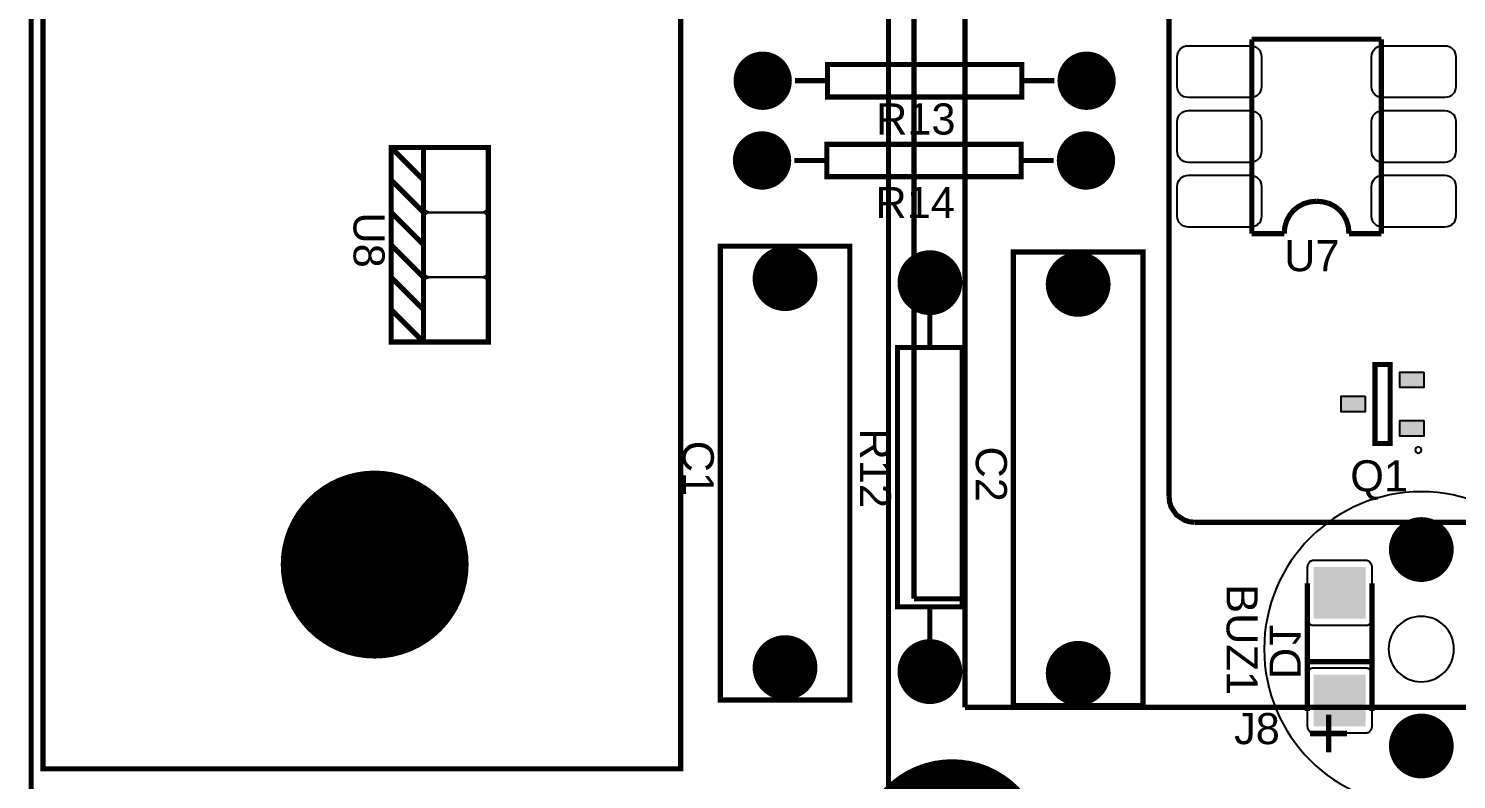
# Model space of a CAD drawing. Header units: inches. Extents: x 15 to 148, y 10 to 111.
# Drawn here: x 131.801 to 136.761, y 98.141 to 100.747 of the extents above; entities that cross this region are included whole.
import ezdxf

# ---------------------------------------------------------------- set-up
doc = ezdxf.new("R2010")
doc.units = ezdxf.units.IN
doc.header["$MEASUREMENT"] = 0
doc.layers.add('BLK_12AWG', color=7, linetype='Continuous')

# ---------------------------------------------------------------- blocks, each defined once
blk = doc.blocks.new('RPAD')
blk.add_trace([(-0.5, -0.5), (-0.5, 0.5), (0.5, -0.5), (0.5, 0.5)])
blk = doc.blocks.new('EPAD')
at = {"const_width": 0.5}
blk.add_lwpolyline([(-0.25, 0, 1), (0.25, 0, 1)], format="xyb", close=True, dxfattribs=at)
blk = doc.blocks.new('CIELEC-CFLH-V0016')
for points, const_width in [([(118.2263, 100.8837), (123.5652, 100.8837), (123.5652, 104.36), (118.2263, 104.36), (118.2263, 100.8837)], 0.008), ([(118.2263, 100.8837), (123.5652, 100.8837), (123.5652, 104.36), (118.2263, 104.36), (118.2263, 100.8837)], 0.008), ([(118.2263, 100.8837), (123.5652, 100.8837), (123.5652, 104.36), (118.2263, 104.36), (118.2263, 100.8837)], 0.008), ([(122.2417, 100.9809), (122.2417, 103.7368)], 0.008), ([(122.2417, 100.9809), (122.2417, 103.7368)], 0.008), ([(122.2417, 100.9809), (122.2417, 103.7368)], 0.008), ([(122.1236, 103.412), (122.1236, 101.3057)], 0.008), ([(122.1236, 103.412), (122.1236, 101.3057)], 0.008), ([(122.1236, 103.412), (122.1236, 101.3057)], 0.008), ([(122.2023, 101.473), (122.2023, 103.2447)], 0.008), ([(122.2023, 101.473), (122.2023, 103.2447)], 0.008), ([(122.2023, 101.473), (122.2023, 103.2447)], 0.008), ([(119.0134, 103.0872), (119.0134, 101.6305), (119.0141, 101.6225), (119.0164, 101.615), (119.0247, 101.6025), (119.0372, 101.5942), (119.0447, 101.5919), (119.0527, 101.5911), (121.7693, 101.5911)], 0.008), ([(119.0134, 103.0872), (119.0134, 101.6305), (119.0141, 101.6225), (119.0164, 101.615), (119.0247, 101.6025), (119.0372, 101.5942), (119.0447, 101.5919), (119.0527, 101.5911), (121.7693, 101.5911)], 0.008), ([(119.0134, 103.0872), (119.0134, 101.6305), (119.0141, 101.6225), (119.0164, 101.615), (119.0247, 101.6025), (119.0372, 101.5942), (119.0447, 101.5919), (119.0527, 101.5911), (121.7693, 101.5911)], 0.008), ([(121.8086, 101.6305), (121.8086, 103.0872)], 0.008), ([(121.8086, 101.6305), (121.8086, 103.0872)], 0.008), ([(121.8086, 101.6305), (121.8086, 103.0872)], 0.008), ([(122.5625, 101.2108), (123.5468, 101.2108), (123.5468, 102.825), (122.5625, 102.825), (122.5625, 101.2108)], 0.008), ([(122.5625, 101.2108), (123.5468, 101.2108), (123.5468, 102.825), (122.5625, 102.825), (122.5625, 101.2108)], 0.008), ([(122.5625, 101.2108), (123.5468, 101.2108), (123.5468, 102.825), (122.5625, 102.825), (122.5625, 101.2108)], 0.008), ([(121.4809, 102.3363), (121.6809, 102.3363)], 0.008), ([(121.4809, 102.0363), (121.4809, 102.3363)], 0.008), ([(121.4809, 102.3363), (121.6809, 102.3363)], 0.008), ([(121.4809, 102.0363), (121.4809, 102.3363)], 0.008), ([(121.4809, 102.3363), (121.6809, 102.3363)], 0.008), ([(121.4809, 102.0363), (121.4809, 102.3363)], 0.008), ([(121.6809, 102.0363), (121.6809, 102.3363)], 0.008), ([(121.6809, 102.0363), (121.6809, 102.3363)], 0.008), ([(121.6809, 102.0363), (121.6809, 102.3363)], 0.008), ([(122.0359, 102.2472), (122.3359, 102.2472), (122.3359, 102.2972), (122.0359, 102.2972), (122.0359, 102.2472)], 0.008), ([(122.0359, 102.2472), (122.3359, 102.2472), (122.3359, 102.2972), (122.0359, 102.2972), (122.0359, 102.2472)], 0.008), ([(122.0359, 102.2472), (122.3359, 102.2472), (122.3359, 102.2972), (122.0359, 102.2972), (122.0359, 102.2472)], 0.008), ([(121.9859, 102.2722), (122.0359, 102.2722)], 0.008), ([(121.9859, 102.2722), (122.0359, 102.2722)], 0.008), ([(121.9859, 102.2722), (122.0359, 102.2722)], 0.008), ([(122.3359, 102.2722), (122.3859, 102.2722)], 0.008), ([(122.3359, 102.2722), (122.3859, 102.2722)], 0.008), ([(122.3359, 102.2722), (122.3859, 102.2722)], 0.008), ([(122.0369, 102.1242), (122.3369, 102.1242), (122.3369, 102.1742), (122.0369, 102.1742), (122.0369, 102.1242)], 0.008), ([(122.0369, 102.1242), (122.3369, 102.1242), (122.3369, 102.1742), (122.0369, 102.1742), (122.0369, 102.1242)], 0.008), ([(122.0369, 102.1242), (122.3369, 102.1242), (122.3369, 102.1742), (122.0369, 102.1742), (122.0369, 102.1242)], 0.008), ([(122.8595, 101.8691), (122.9595, 101.8691), (122.9595, 102.1691), (122.8595, 102.1691), (122.8595, 101.8691)], 0.008), ([(122.8595, 101.8691), (122.9595, 101.8691), (122.9595, 102.1691), (122.8595, 102.1691), (122.8595, 101.8691)], 0.008), ([(122.8595, 101.8691), (122.9595, 101.8691), (122.9595, 102.1691), (122.8595, 102.1691), (122.8595, 101.8691)], 0.008), ([(122.9595, 101.8691), (123.0095, 101.8691), (123.0095, 102.1691), (122.9595, 102.1691)], 0.008), ([(122.9595, 102.1191), (123.0095, 102.1691)], 0.008), ([(122.9595, 101.8691), (123.0095, 101.8691), (123.0095, 102.1691), (122.9595, 102.1691)], 0.008), ([(122.9595, 102.1191), (123.0095, 102.1691)], 0.008), ([(122.9595, 101.8691), (123.0095, 101.8691), (123.0095, 102.1691), (122.9595, 102.1691)], 0.008), ([(122.9595, 102.1191), (123.0095, 102.1691)], 0.008), ([(122.0369, 102.1492), (121.9869, 102.1492)], 0.008), ([(122.0369, 102.1492), (121.9869, 102.1492)], 0.008), ([(122.0369, 102.1492), (121.9869, 102.1492)], 0.008), ([(122.3869, 102.1492), (122.3369, 102.1492)], 0.008), ([(122.3869, 102.1492), (122.3369, 102.1492)], 0.008), ([(122.3869, 102.1492), (122.3369, 102.1492)], 0.008), ([(122.9595, 102.0691), (123.0095, 102.1191)], 0.008), ([(122.9595, 102.0691), (123.0095, 102.1191)], 0.008), ([(122.9595, 102.0691), (123.0095, 102.1191)], 0.008), ([(121.5809, 102.0863), (121.5704, 102.0853), (121.5608, 102.0826), (121.5523, 102.0781), (121.545, 102.0722), (121.539, 102.0649), (121.5346, 102.0563), (121.5318, 102.0468), (121.5309, 102.0363)], 0.008), ([(121.5809, 102.0863), (121.5704, 102.0853), (121.5608, 102.0826), (121.5523, 102.0781), (121.545, 102.0722), (121.539, 102.0649), (121.5346, 102.0563), (121.5318, 102.0468), (121.5309, 102.0363)], 0.008), ([(121.5809, 102.0863), (121.5704, 102.0853), (121.5608, 102.0826), (121.5523, 102.0781), (121.545, 102.0722), (121.539, 102.0649), (121.5346, 102.0563), (121.5318, 102.0468), (121.5309, 102.0363)], 0.008), ([(121.5809, 102.0863), (121.591, 102.0853), (121.6005, 102.0826), (121.609, 102.0781), (121.6164, 102.0722), (121.6224, 102.0649), (121.627, 102.0563), (121.6299, 102.0468), (121.6309, 102.0363)], 0.008), ([(121.5809, 102.0863), (121.591, 102.0853), (121.6005, 102.0826), (121.609, 102.0781), (121.6164, 102.0722), (121.6224, 102.0649), (121.627, 102.0563), (121.6299, 102.0468), (121.6309, 102.0363)], 0.008), ([(121.5809, 102.0863), (121.591, 102.0853), (121.6005, 102.0826), (121.609, 102.0781), (121.6164, 102.0722), (121.6224, 102.0649), (121.627, 102.0563), (121.6299, 102.0468), (121.6309, 102.0363)], 0.008), ([(122.9595, 102.0191), (123.0095, 102.0691)], 0.008), ([(122.9595, 102.0191), (123.0095, 102.0691)], 0.008), ([(122.9595, 102.0191), (123.0095, 102.0691)], 0.008), ([(121.4809, 102.0363), (121.5309, 102.0363)], 0.008), ([(121.4809, 102.0363), (121.5309, 102.0363)], 0.008), ([(121.4809, 102.0363), (121.5309, 102.0363)], 0.008), ([(121.6309, 102.0363), (121.6809, 102.0363)], 0.008), ([(121.6309, 102.0363), (121.6809, 102.0363)], 0.008), ([(121.6309, 102.0363), (121.6809, 102.0363)], 0.008), ([(122.3014, 101.3169), (122.5014, 101.3169), (122.5014, 102.0169), (122.3014, 102.0169), (122.3014, 101.3169)], 0.008), ([(122.3014, 101.3169), (122.5014, 101.3169), (122.5014, 102.0169), (122.3014, 102.0169), (122.3014, 101.3169)], 0.008), ([(122.3014, 101.3169), (122.5014, 101.3169), (122.5014, 102.0169), (122.3014, 102.0169), (122.3014, 101.3169)], 0.008), ([(122.9595, 101.9691), (123.0095, 102.0191)], 0.008), ([(122.9595, 101.9691), (123.0095, 102.0191)], 0.008), ([(122.9595, 101.9691), (123.0095, 102.0191)], 0.008), ([(121.8489, 101.308), (122.0489, 101.308), (122.0489, 102.008), (121.8489, 102.008), (121.8489, 101.308)], 0.008), ([(121.8489, 101.308), (122.0489, 101.308), (122.0489, 102.008), (121.8489, 102.008), (121.8489, 101.308)], 0.008), ([(121.8489, 101.308), (122.0489, 101.308), (122.0489, 102.008), (121.8489, 102.008), (121.8489, 101.308)], 0.008), ([(122.9595, 101.9191), (123.0095, 101.9691)], 0.008), ([(122.9595, 101.9191), (123.0095, 101.9691)], 0.008), ([(122.9595, 101.9191), (123.0095, 101.9691)], 0.008), ([(122.1778, 101.8607), (122.1778, 101.9107)], 0.008), ([(122.1778, 101.8607), (122.1778, 101.9107)], 0.008), ([(122.1778, 101.8607), (122.1778, 101.9107)], 0.008), ([(122.9595, 101.8691), (123.0095, 101.9191)], 0.008), ([(122.9595, 101.8691), (123.0095, 101.9191)], 0.008), ([(122.9595, 101.8691), (123.0095, 101.9191)], 0.008), ([(122.1278, 101.4607), (122.2278, 101.4607), (122.2278, 101.8607), (122.1278, 101.8607), (122.1278, 101.4607)], 0.008), ([(122.1278, 101.4607), (122.2278, 101.4607), (122.2278, 101.8607), (122.1278, 101.8607), (122.1278, 101.4607)], 0.008), ([(122.1278, 101.4607), (122.2278, 101.4607), (122.2278, 101.8607), (122.1278, 101.8607), (122.1278, 101.4607)], 0.008), ([(121.4671, 101.8344), (121.4907, 101.8344), (121.4907, 101.7124), (121.4671, 101.7124), (121.4671, 101.8344)], 0.00787), ([(121.4671, 101.8344), (121.4907, 101.8344), (121.4907, 101.7124), (121.4671, 101.7124), (121.4671, 101.8344)], 0.00787), ([(121.4671, 101.8344), (121.4907, 101.8344), (121.4907, 101.7124), (121.4671, 101.7124), (121.4671, 101.8344)], 0.00787), ([(121.8086, 101.6305), (121.8078, 101.6225), (121.8056, 101.615), (121.7973, 101.6025), (121.7848, 101.5942), (121.7773, 101.5919), (121.7693, 101.5911)], 0.008), ([(121.8086, 101.6305), (121.8078, 101.6225), (121.8056, 101.615), (121.7973, 101.6025), (121.7848, 101.5942), (121.7773, 101.5919), (121.7693, 101.5911)], 0.008), ([(121.8086, 101.6305), (121.8078, 101.6225), (121.8056, 101.615), (121.7973, 101.6025), (121.7848, 101.5942), (121.7773, 101.5919), (121.7693, 101.5911)], 0.008), ([(121.4952, 101.3001), (121.4952, 101.4971)], 0.008), ([(121.4952, 101.3001), (121.4952, 101.4971)], 0.008), ([(121.4952, 101.3001), (121.4952, 101.4971)], 0.008), ([(121.5952, 101.4971), (121.5952, 101.3001)], 0.008), ([(121.5952, 101.4971), (121.5952, 101.3001)], 0.008), ([(121.5952, 101.4971), (121.5952, 101.3001)], 0.008), ([(122.1236, 101.473), (122.2023, 101.473)], 0.008), ([(122.1236, 101.473), (122.2023, 101.473)], 0.008), ([(122.1236, 101.473), (122.2023, 101.473)], 0.008), ([(122.1778, 101.4107), (122.1778, 101.4607)], 0.008), ([(122.1778, 101.4107), (122.1778, 101.4607)], 0.008), ([(122.1778, 101.4107), (122.1778, 101.4607)], 0.008), ([(121.5952, 101.3761), (121.4952, 101.3761)], 0.008), ([(121.5952, 101.3761), (121.4952, 101.3761)], 0.008), ([(121.5952, 101.3761), (121.4952, 101.3761)], 0.008), ([(118.6984, 101.3057), (122.1236, 101.3057)], 0.008), ([(118.6984, 101.3057), (122.1236, 101.3057)], 0.008), ([(118.6984, 101.3057), (122.1236, 101.3057)], 0.008)]:
    blk.add_lwpolyline(points, dxfattribs=dict(const_width=const_width))
for points in [[(121.4959, 102.2633), (121.4959, 102.3093), (121.4955, 102.3128), (121.4945, 102.316), (121.493, 102.3189), (121.4909, 102.3214), (121.4884, 102.3234), (121.4856, 102.325), (121.4823, 102.326), (121.4789, 102.3263), (121.3829, 102.3263), (121.3794, 102.326), (121.3762, 102.325), (121.3733, 102.3234), (121.3708, 102.3214), (121.3687, 102.3189), (121.3672, 102.316), (121.3662, 102.3128), (121.3659, 102.3093), (121.3659, 102.2633), (121.3662, 102.2598), (121.3672, 102.2566), (121.3687, 102.2537), (121.3708, 102.2512), (121.3733, 102.2491), (121.3762, 102.2476), (121.3794, 102.2466), (121.3829, 102.2463), (121.4789, 102.2463), (121.4823, 102.2466), (121.4856, 102.2476), (121.4884, 102.2491), (121.4909, 102.2512), (121.493, 102.2537), (121.4945, 102.2566), (121.4955, 102.2598), (121.4959, 102.2633)], [(121.7959, 102.2633), (121.7959, 102.3093), (121.7955, 102.3128), (121.7945, 102.316), (121.793, 102.3189), (121.7909, 102.3214), (121.7884, 102.3234), (121.7856, 102.325), (121.7823, 102.326), (121.7789, 102.3263), (121.6829, 102.3263), (121.6794, 102.326), (121.6762, 102.325), (121.6733, 102.3234), (121.6708, 102.3214), (121.6687, 102.3189), (121.6672, 102.316), (121.6662, 102.3128), (121.6659, 102.3093), (121.6659, 102.2633), (121.6662, 102.2598), (121.6672, 102.2566), (121.6687, 102.2537), (121.6708, 102.2512), (121.6733, 102.2491), (121.6762, 102.2476), (121.6794, 102.2466), (121.6829, 102.2463), (121.7789, 102.2463), (121.7823, 102.2466), (121.7856, 102.2476), (121.7884, 102.2491), (121.7909, 102.2512), (121.793, 102.2537), (121.7945, 102.2566), (121.7955, 102.2598), (121.7959, 102.2633)], [(121.4959, 102.1633), (121.4959, 102.2093), (121.4955, 102.2128), (121.4945, 102.216), (121.493, 102.2189), (121.4909, 102.2214), (121.4884, 102.2234), (121.4856, 102.225), (121.4823, 102.226), (121.4789, 102.2263), (121.3829, 102.2263), (121.3794, 102.226), (121.3762, 102.225), (121.3733, 102.2234), (121.3708, 102.2214), (121.3687, 102.2189), (121.3672, 102.216), (121.3662, 102.2128), (121.3659, 102.2093), (121.3659, 102.1633), (121.3662, 102.1598), (121.3672, 102.1566), (121.3687, 102.1537), (121.3708, 102.1512), (121.3733, 102.1491), (121.3762, 102.1476), (121.3794, 102.1466), (121.3829, 102.1463), (121.4789, 102.1463), (121.4823, 102.1466), (121.4856, 102.1476), (121.4884, 102.1491), (121.4909, 102.1512), (121.493, 102.1537), (121.4945, 102.1566), (121.4955, 102.1598), (121.4959, 102.1633)], [(121.7959, 102.1633), (121.7959, 102.2093), (121.7955, 102.2128), (121.7945, 102.216), (121.793, 102.2189), (121.7909, 102.2214), (121.7884, 102.2234), (121.7856, 102.225), (121.7823, 102.226), (121.7789, 102.2263), (121.6829, 102.2263), (121.6794, 102.226), (121.6762, 102.225), (121.6733, 102.2234), (121.6708, 102.2214), (121.6687, 102.2189), (121.6672, 102.216), (121.6662, 102.2128), (121.6659, 102.2093), (121.6659, 102.1633), (121.6662, 102.1598), (121.6672, 102.1566), (121.6687, 102.1537), (121.6708, 102.1512), (121.6733, 102.1491), (121.6762, 102.1476), (121.6794, 102.1466), (121.6829, 102.1463), (121.7789, 102.1463), (121.7823, 102.1466), (121.7856, 102.1476), (121.7884, 102.1491), (121.7909, 102.1512), (121.793, 102.1537), (121.7945, 102.1566), (121.7955, 102.1598), (121.7959, 102.1633)], [(122.9595, 102.0791), (122.9595, 102.1591), (122.9594, 102.1601), (122.9593, 102.1611), (122.959, 102.1621), (122.9587, 102.163), (122.9583, 102.1639), (122.9578, 102.1647), (122.9572, 102.1655), (122.9566, 102.1662), (122.9559, 102.1668), (122.9551, 102.1674), (122.9543, 102.1679), (122.9534, 102.1683), (122.9525, 102.1687), (122.9515, 102.1689), (122.9505, 102.169), (122.9495, 102.1691), (122.8695, 102.1691), (122.8684, 102.169), (122.8674, 102.1689), (122.8665, 102.1687), (122.8655, 102.1683), (122.8647, 102.1679), (122.8638, 102.1674), (122.8631, 102.1668), (122.8624, 102.1662), (122.8617, 102.1655), (122.8611, 102.1647), (122.8607, 102.1639), (122.8602, 102.163), (122.8599, 102.1621), (122.8597, 102.1611), (122.8595, 102.1601), (122.8595, 102.1591), (122.8595, 102.0791), (122.8595, 102.0781), (122.8597, 102.077), (122.8599, 102.0761), (122.8602, 102.0752), (122.8607, 102.0743), (122.8611, 102.0735), (122.8617, 102.0727), (122.8624, 102.072), (122.8631, 102.0713), (122.8638, 102.0708), (122.8647, 102.0703), (122.8655, 102.0699), (122.8665, 102.0695), (122.8674, 102.0693), (122.8684, 102.0691), (122.8695, 102.0691), (122.9495, 102.0691), (122.9505, 102.0691), (122.9515, 102.0693), (122.9525, 102.0695), (122.9534, 102.0699), (122.9543, 102.0703), (122.9551, 102.0708), (122.9559, 102.0713), (122.9566, 102.072), (122.9572, 102.0727), (122.9578, 102.0735), (122.9583, 102.0743), (122.9587, 102.0752), (122.959, 102.0761), (122.9593, 102.077), (122.9594, 102.0781), (122.9595, 102.0791)], [(121.4959, 102.0633), (121.4959, 102.1093), (121.4955, 102.1128), (121.4945, 102.116), (121.493, 102.1189), (121.4909, 102.1214), (121.4884, 102.1234), (121.4856, 102.125), (121.4823, 102.126), (121.4789, 102.1263), (121.3829, 102.1263), (121.3794, 102.126), (121.3762, 102.125), (121.3733, 102.1234), (121.3708, 102.1214), (121.3687, 102.1189), (121.3672, 102.116), (121.3662, 102.1128), (121.3659, 102.1093), (121.3659, 102.0633), (121.3662, 102.0598), (121.3672, 102.0566), (121.3687, 102.0537), (121.3708, 102.0512), (121.3733, 102.0491), (121.3762, 102.0476), (121.3794, 102.0466), (121.3829, 102.0463), (121.4789, 102.0463), (121.4823, 102.0466), (121.4856, 102.0476), (121.4884, 102.0491), (121.4909, 102.0512), (121.493, 102.0537), (121.4945, 102.0566), (121.4955, 102.0598), (121.4959, 102.0633)], [(121.7959, 102.0633), (121.7959, 102.1093), (121.7955, 102.1128), (121.7945, 102.116), (121.793, 102.1189), (121.7909, 102.1214), (121.7884, 102.1234), (121.7856, 102.125), (121.7823, 102.126), (121.7789, 102.1263), (121.6829, 102.1263), (121.6794, 102.126), (121.6762, 102.125), (121.6733, 102.1234), (121.6708, 102.1214), (121.6687, 102.1189), (121.6672, 102.116), (121.6662, 102.1128), (121.6659, 102.1093), (121.6659, 102.0633), (121.6662, 102.0598), (121.6672, 102.0566), (121.6687, 102.0537), (121.6708, 102.0512), (121.6733, 102.0491), (121.6762, 102.0476), (121.6794, 102.0466), (121.6829, 102.0463), (121.7789, 102.0463), (121.7823, 102.0466), (121.7856, 102.0476), (121.7884, 102.0491), (121.7909, 102.0512), (121.793, 102.0537), (121.7945, 102.0566), (121.7955, 102.0598), (121.7959, 102.0633)], [(122.9595, 101.9791), (122.9595, 102.0591), (122.9594, 102.0601), (122.9593, 102.0611), (122.959, 102.0621), (122.9587, 102.063), (122.9583, 102.0639), (122.9578, 102.0647), (122.9572, 102.0655), (122.9566, 102.0662), (122.9559, 102.0668), (122.9551, 102.0674), (122.9543, 102.0679), (122.9534, 102.0683), (122.9525, 102.0687), (122.9515, 102.0689), (122.9505, 102.069), (122.9495, 102.0691), (122.8695, 102.0691), (122.8684, 102.069), (122.8674, 102.0689), (122.8665, 102.0687), (122.8655, 102.0683), (122.8647, 102.0679), (122.8638, 102.0674), (122.8631, 102.0668), (122.8624, 102.0662), (122.8617, 102.0655), (122.8611, 102.0647), (122.8607, 102.0639), (122.8602, 102.063), (122.8599, 102.0621), (122.8597, 102.0611), (122.8595, 102.0601), (122.8595, 102.0591), (122.8595, 101.9791), (122.8595, 101.9781), (122.8597, 101.977), (122.8599, 101.9761), (122.8602, 101.9752), (122.8607, 101.9743), (122.8611, 101.9735), (122.8617, 101.9727), (122.8624, 101.972), (122.8631, 101.9713), (122.8638, 101.9708), (122.8647, 101.9703), (122.8655, 101.9699), (122.8665, 101.9695), (122.8674, 101.9693), (122.8684, 101.9691), (122.8695, 101.9691), (122.9495, 101.9691), (122.9505, 101.9691), (122.9515, 101.9693), (122.9525, 101.9695), (122.9534, 101.9699), (122.9543, 101.9703), (122.9551, 101.9708), (122.9559, 101.9713), (122.9566, 101.972), (122.9572, 101.9727), (122.9578, 101.9735), (122.9583, 101.9743), (122.9587, 101.9752), (122.959, 101.9761), (122.9593, 101.977), (122.9594, 101.9781), (122.9595, 101.9791)], [(122.9595, 101.8791), (122.9595, 101.9591), (122.9594, 101.9601), (122.9593, 101.9611), (122.959, 101.9621), (122.9587, 101.963), (122.9583, 101.9639), (122.9578, 101.9647), (122.9572, 101.9655), (122.9566, 101.9662), (122.9559, 101.9668), (122.9551, 101.9674), (122.9543, 101.9679), (122.9534, 101.9683), (122.9525, 101.9687), (122.9515, 101.9689), (122.9505, 101.969), (122.9495, 101.9691), (122.8695, 101.9691), (122.8684, 101.969), (122.8674, 101.9689), (122.8665, 101.9687), (122.8655, 101.9683), (122.8647, 101.9679), (122.8638, 101.9674), (122.8631, 101.9668), (122.8624, 101.9662), (122.8617, 101.9655), (122.8611, 101.9647), (122.8607, 101.9639), (122.8602, 101.963), (122.8599, 101.9621), (122.8597, 101.9611), (122.8595, 101.9601), (122.8595, 101.9591), (122.8595, 101.8791), (122.8595, 101.8781), (122.8597, 101.877), (122.8599, 101.8761), (122.8602, 101.8752), (122.8607, 101.8743), (122.8611, 101.8735), (122.8617, 101.8727), (122.8624, 101.872), (122.8631, 101.8713), (122.8638, 101.8708), (122.8647, 101.8703), (122.8655, 101.8699), (122.8665, 101.8695), (122.8674, 101.8693), (122.8684, 101.8691), (122.8695, 101.8691), (122.9495, 101.8691), (122.9505, 101.8691), (122.9515, 101.8693), (122.9525, 101.8695), (122.9534, 101.8699), (122.9543, 101.8703), (122.9551, 101.8708), (122.9559, 101.8713), (122.9566, 101.872), (122.9572, 101.8727), (122.9578, 101.8735), (122.9583, 101.8743), (122.9587, 101.8752), (122.959, 101.8761), (122.9593, 101.877), (122.9594, 101.8781), (122.9595, 101.8791)], [(121.4151, 101.8228), (121.4151, 101.7988), (121.4521, 101.7988), (121.4521, 101.8228), (121.4151, 101.8228)], [(121.5057, 101.7854), (121.5057, 101.7614), (121.5427, 101.7614), (121.5427, 101.7854), (121.5057, 101.7854)], [(121.4151, 101.748), (121.4151, 101.724), (121.4521, 101.724), (121.4521, 101.748), (121.4151, 101.748)], [(121.5952, 101.5221), (121.5952, 101.4421), (121.5951, 101.441), (121.595, 101.44), (121.5947, 101.4391), (121.5944, 101.4381), (121.594, 101.4373), (121.5935, 101.4364), (121.5929, 101.4357), (121.5923, 101.435), (121.5916, 101.4343), (121.5908, 101.4338), (121.59, 101.4333), (121.5891, 101.4329), (121.5882, 101.4325), (121.5872, 101.4323), (121.5862, 101.4321), (121.5852, 101.4321), (121.5052, 101.4321), (121.5041, 101.4321), (121.5031, 101.4323), (121.5022, 101.4325), (121.5012, 101.4329), (121.5004, 101.4333), (121.4995, 101.4338), (121.4988, 101.4343), (121.4981, 101.435), (121.4974, 101.4357), (121.4969, 101.4364), (121.4964, 101.4373), (121.4959, 101.4381), (121.4956, 101.4391), (121.4954, 101.44), (121.4952, 101.441), (121.4952, 101.4421), (121.4952, 101.5221), (121.4952, 101.5231), (121.4954, 101.5241), (121.4956, 101.5251), (121.4959, 101.526), (121.4964, 101.5269), (121.4969, 101.5277), (121.4974, 101.5285), (121.4981, 101.5292), (121.4988, 101.5298), (121.4995, 101.5304), (121.5004, 101.5309), (121.5012, 101.5313), (121.5022, 101.5316), (121.5031, 101.5319), (121.5041, 101.532), (121.5052, 101.5321), (121.5852, 101.5321), (121.5862, 101.532), (121.5872, 101.5319), (121.5882, 101.5316), (121.5891, 101.5313), (121.59, 101.5309), (121.5908, 101.5304), (121.5916, 101.5298), (121.5923, 101.5292), (121.5929, 101.5285), (121.5935, 101.5277), (121.594, 101.5269), (121.5944, 101.526), (121.5947, 101.5251), (121.595, 101.5241), (121.5951, 101.5231), (121.5952, 101.5221)], [(121.5952, 101.3561), (121.5952, 101.2761), (121.5951, 101.275), (121.595, 101.274), (121.5947, 101.2731), (121.5944, 101.2721), (121.594, 101.2713), (121.5935, 101.2704), (121.5929, 101.2697), (121.5923, 101.269), (121.5916, 101.2683), (121.5908, 101.2678), (121.59, 101.2673), (121.5891, 101.2669), (121.5882, 101.2665), (121.5872, 101.2663), (121.5862, 101.2661), (121.5852, 101.2661), (121.5052, 101.2661), (121.5041, 101.2661), (121.5031, 101.2663), (121.5022, 101.2665), (121.5012, 101.2669), (121.5004, 101.2673), (121.4995, 101.2678), (121.4988, 101.2683), (121.4981, 101.269), (121.4974, 101.2697), (121.4969, 101.2704), (121.4964, 101.2713), (121.4959, 101.2721), (121.4956, 101.2731), (121.4954, 101.274), (121.4952, 101.275), (121.4952, 101.2761), (121.4952, 101.3561), (121.4952, 101.3571), (121.4954, 101.3581), (121.4956, 101.3591), (121.4959, 101.36), (121.4964, 101.3609), (121.4969, 101.3617), (121.4974, 101.3625), (121.4981, 101.3632), (121.4988, 101.3638), (121.4995, 101.3644), (121.5004, 101.3649), (121.5012, 101.3653), (121.5022, 101.3656), (121.5031, 101.3659), (121.5041, 101.366), (121.5052, 101.3661), (121.5852, 101.3661), (121.5862, 101.366), (121.5872, 101.3659), (121.5882, 101.3656), (121.5891, 101.3653), (121.59, 101.3649), (121.5908, 101.3644), (121.5916, 101.3638), (121.5923, 101.3632), (121.5929, 101.3625), (121.5935, 101.3617), (121.594, 101.3609), (121.5944, 101.36), (121.5947, 101.3591), (121.595, 101.3581), (121.5951, 101.3571), (121.5952, 101.3561)]]:
    blk.add_lwpolyline(points, close=True)
for centre, radius in [((121.4238, 101.7026), 0.00492), ((121.4238, 101.7026), 0.00492), ((121.4238, 101.7026), 0.00492), ((121.4192, 101.3955), 0.2426), ((121.4192, 101.3955), 0.2426), ((121.4192, 101.3955), 0.2426), ((121.4192, 101.3955), 0.0504), ((121.4192, 101.3955), 0.0504), ((121.4192, 101.3955), 0.0504)]:
    blk.add_circle(centre, radius)
for p, xscale, yscale in [((121.9359, 102.2722), 0.09, 0.09), ((122.4359, 102.2722), 0.09, 0.09), ((121.9369, 102.1492), 0.09, 0.09), ((122.4369, 102.1492), 0.09, 0.09), ((122.4014, 101.9669), 0.1, 0.1), ((121.9489, 101.958), 0.1, 0.1), ((122.1778, 101.9607), 0.1, 0.1), ((123.0349, 101.5258), 0.29, 0.29), ((121.4192, 101.549), 0.1, 0.1), ((121.9489, 101.358), 0.1, 0.1), ((122.1778, 101.3607), 0.1, 0.1), ((122.4014, 101.3669), 0.1, 0.1), ((121.4192, 101.2459), 0.1, 0.1), ((122.1436, 101.0805), 0.29, 0.29)]:
    blk.add_blockref('EPAD', p, dxfattribs=dict(xscale=xscale, yscale=yscale))
for p, xscale, yscale, rotation in [((121.4336, 101.8108), 0.024, 0.037, 90), ((121.5242, 101.7734), 0.024, 0.037, 90), ((121.4336, 101.736), 0.024, 0.037, 90), ((121.5452, 101.4821), 0.08, 0.08, 270), ((121.5452, 101.3161), 0.08, 0.08, 270)]:
    blk.add_blockref('RPAD', p, dxfattribs=dict(xscale=xscale, yscale=yscale, rotation=rotation))
at = {"text_generation_flag": 2, "width": 1.041667}
for s, p in [('R13', (122.2609, 102.1892)), ('R13', (122.2609, 102.1892)), ('R13', (122.2609, 102.1892)), ('R14', (122.2619, 102.0602)), ('R14', (122.2619, 102.0602)), ('R14', (122.2619, 102.0602)), ('U7', (121.6309, 101.9783)), ('U7', (121.6309, 101.9783)), ('U7', (121.6309, 101.9783)), ('Q1', (121.5289, 101.6387)), ('Q1', (121.5289, 101.6387)), ('Q1', (121.5289, 101.6387)), ('J8', (121.7082, 101.2488)), ('J8', (121.7082, 101.2488)), ('J8', (121.7082, 101.2488))]:
    blk.add_text(s, height=0.048, dxfattribs=at).set_placement(p)
at = {"text_generation_flag": 2}
for s, height, rotation, width, p in [('U8', 0.048, 90, 1.041667, (123.0675, 102.0691)), ('U8', 0.048, 90, 1.041667, (123.0675, 102.0691)), ('U8', 0.048, 90, 1.041667, (123.0675, 102.0691)), ('R12', 0.048, 90, 1.041667, (122.2858, 101.7357)), ('R12', 0.048, 90, 1.041667, (122.2858, 101.7357)), ('R12', 0.048, 90, 1.041667, (122.2858, 101.7357)), ('C2', 0.048, 90, 1.041667, (122.1069, 101.708)), ('C2', 0.048, 90, 1.041667, (122.1069, 101.708)), ('C2', 0.048, 90, 1.041667, (122.1069, 101.708)), ('C1', 0.048, 90, 1.041667, (122.5594, 101.7169)), ('C1', 0.048, 90, 1.041667, (122.5594, 101.7169)), ('C1', 0.048, 90, 1.041667, (122.5594, 101.7169)), ('BUZ1', 0.048, 90, 1.041667, (121.7198, 101.4955)), ('BUZ1', 0.048, 90, 1.041667, (121.7198, 101.4955)), ('BUZ1', 0.048, 90, 1.041667, (121.7198, 101.4955)), ('+', 0.08, 270, 1.125, (121.5237, 101.2301)), ('+', 0.08, 270, 1.125, (121.5237, 101.2301)), ('+', 0.08, 270, 1.125, (121.5237, 101.2301))]:
    blk.add_text(s, height=height, rotation=rotation, dxfattribs=dict(at, width=width)).set_placement(p)
at = {"width": 1.041667}
blk.add_text('D1', height=0.048, rotation=90, dxfattribs=at).set_placement((121.6532, 101.3491))
blk.add_text('D1', height=0.048, rotation=90, dxfattribs=at).set_placement((121.6532, 101.3491))
blk.add_text('D1', height=0.048, rotation=90, dxfattribs=at).set_placement((121.6532, 101.3491))

msp = doc.modelspace()

# ---------------------------------------------------------------- block references
at = {"layer": 'BLK_12AWG', "xscale": -2.25, "yscale": 2.25, "zscale": 2.25}
msp.add_blockref('CIELEC-CFLH-V0016', (409.832, -129.5468), dxfattribs=at)

doc.saveas('drawing.dxf')
